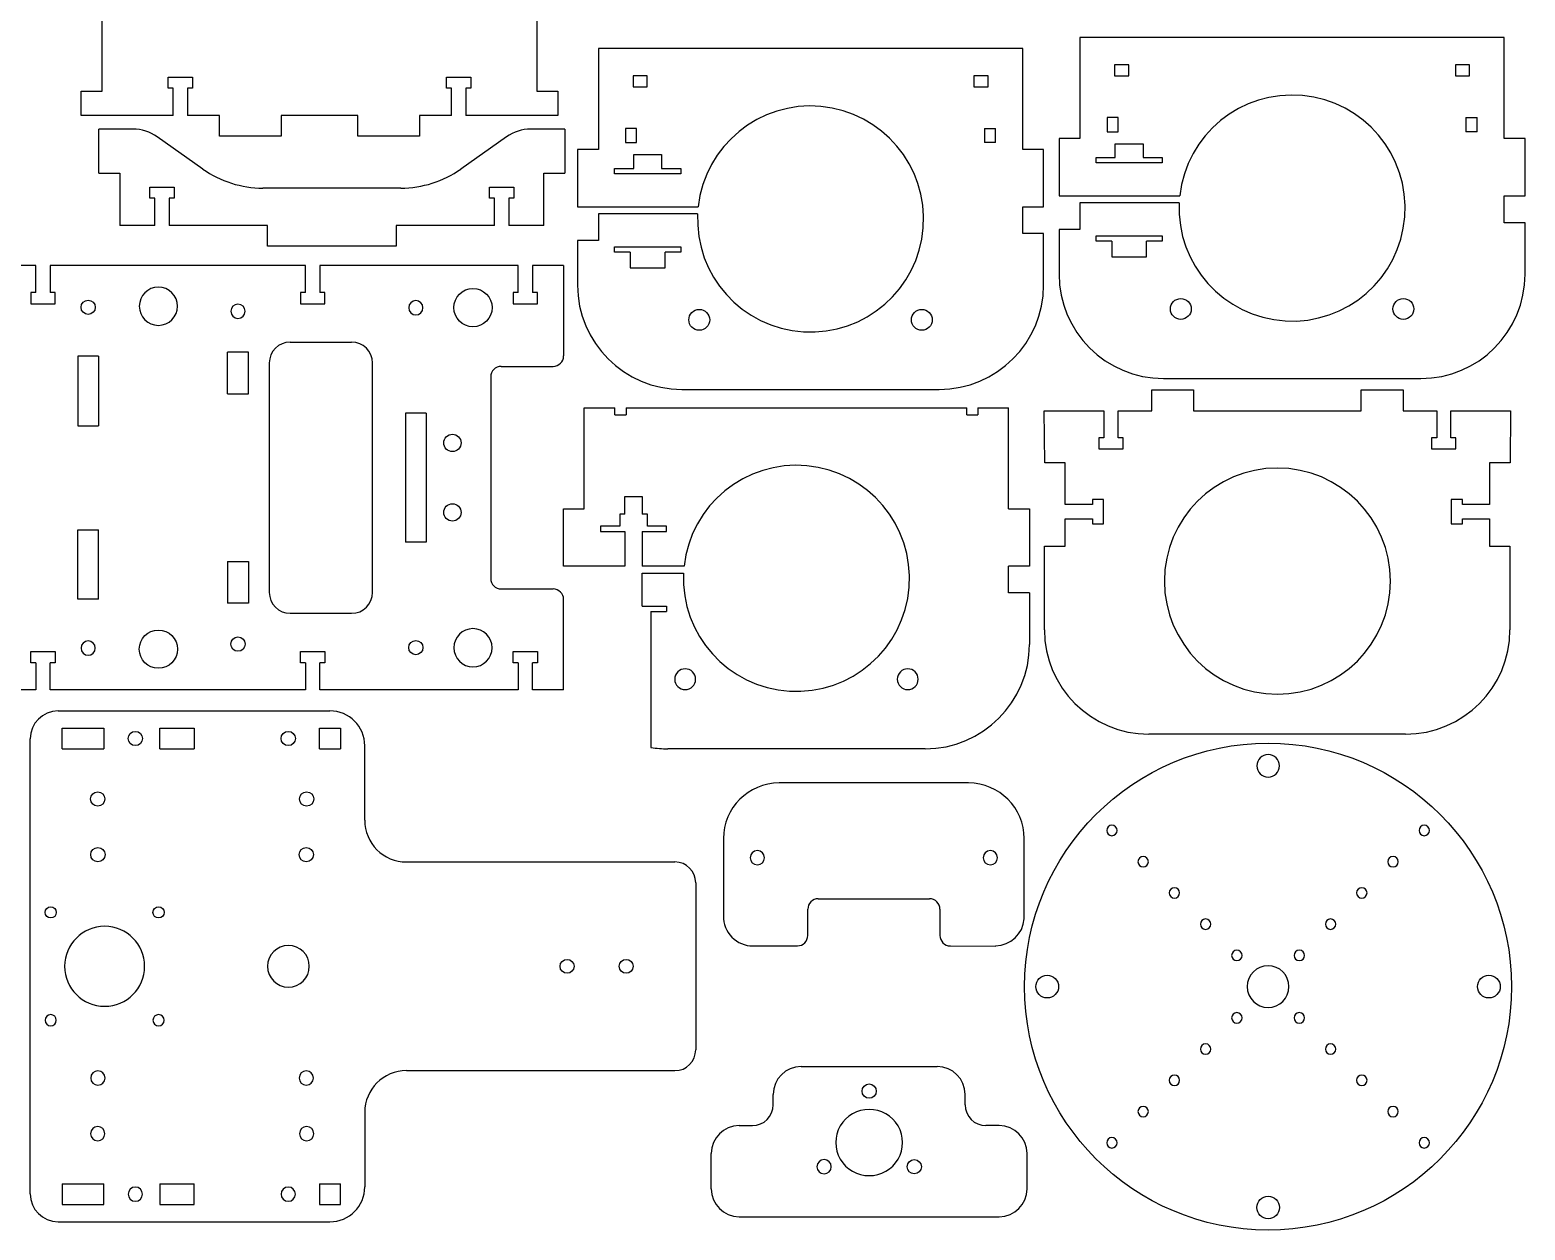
# Model space of a CAD drawing. Extents: x 367 to 1417, y -737 to 16.
# Drawn here: x 986.6 to 1416.6, y -737.4 to -392.3 of the extents above; entities that cross this region are included whole.
import ezdxf

# ---------------------------------------------------------------- set-up
doc = ezdxf.new("R2010")
doc.units = 0
doc.layers.get('0').update_dxf_attribs({"color": 253, "linetype": 'CONTINUOUS'})

msp = doc.modelspace()

# ---------------------------------------------------------------- linework, layer by layer
at = {"color": 38}
for p, q in [((1007.4, -409.86), (1007.4, -372.91)), ((1132.4, -372.91), (1132.4, -409.86)), ((1410.58, -394.52), (1288.58, -394.52)), ((1288.58, -394.52), (1288.58, -423.52)), ((1410.58, -423.52), (1410.58, -394.52)), ((1272.11, -397.66), (1150.11, -397.66)), ((1150.11, -397.66), (1150.11, -426.66)), ((1272.11, -426.66), (1272.11, -397.66)), ((1302.63, -402.32), (1298.53, -402.32)), ((1298.53, -402.32), (1298.53, -405.52)), ((1302.63, -405.52), (1302.63, -402.32)), ((1396.53, -402.32), (1396.53, -405.52)), ((1400.63, -402.32), (1396.53, -402.32)), ((1400.63, -405.52), (1400.63, -402.32)), ((1026.4, -409.06), (1026.4, -405.86)), ((1026.4, -405.86), (1033.4, -405.86)), ((1033.4, -405.86), (1033.4, -409.06)), ((1106.4, -409.06), (1106.4, -405.86)), ((1106.4, -405.86), (1113.4, -405.86)), ((1113.4, -405.86), (1113.4, -409.06)), ((1164.16, -405.46), (1160.06, -405.46)), ((1160.06, -405.46), (1160.06, -408.66)), ((1164.16, -408.66), (1164.16, -405.46)), ((1258.06, -405.46), (1258.06, -408.66)), ((1262.16, -405.46), (1258.06, -405.46)), ((1262.16, -408.66), (1262.16, -405.46)), ((1298.53, -405.52), (1302.63, -405.52)), ((1396.53, -405.52), (1400.63, -405.52)), ((1001.4, -416.86), (1001.4, -409.86)), ((1001.4, -409.86), (1007.4, -409.86)), ((1027.85, -409.06), (1026.4, -409.06)), ((1027.85, -416.86), (1027.85, -409.06)), ((1033.4, -409.06), (1031.95, -409.06)), ((1031.95, -409.06), (1031.95, -416.86)), ((1107.85, -409.06), (1106.4, -409.06)), ((1107.85, -416.86), (1107.85, -409.06)), ((1113.4, -409.06), (1111.95, -409.06)), ((1111.95, -409.06), (1111.95, -416.86)), ((1132.4, -409.86), (1138.4, -409.86)), ((1138.4, -409.86), (1138.4, -416.86)), ((1160.06, -408.66), (1164.16, -408.66)), ((1258.06, -408.66), (1262.16, -408.66)), ((1027.85, -416.86), (1001.4, -416.86)), ((1041.18, -416.86), (1031.95, -416.86)), ((1041.18, -422.86), (1041.18, -416.86)), ((1058.85, -416.86), (1058.85, -422.86)), ((1080.95, -416.86), (1058.85, -416.86)), ((1080.95, -422.86), (1080.95, -416.86)), ((1107.85, -416.86), (1098.62, -416.86)), ((1098.62, -416.86), (1098.62, -422.86)), ((1138.4, -416.86), (1111.95, -416.86)), ((1016.31, -420.83), (1006.46, -420.83)), ((1006.46, -433.5), (1006.46, -420.83)), ((1140.46, -420.83), (1130.62, -420.83)), ((1140.46, -420.83), (1140.46, -433.5)), ((1157.91, -420.61), (1157.91, -424.71)), ((1161.11, -420.61), (1157.91, -420.61)), ((1161.11, -424.71), (1161.11, -420.61)), ((1261.11, -420.61), (1261.11, -424.71)), ((1261.11, -420.61), (1264.31, -420.61)), ((1264.31, -424.71), (1264.31, -420.61)), ((1296.38, -417.47), (1296.38, -421.57)), ((1299.58, -417.47), (1296.38, -417.47)), ((1299.58, -421.57), (1299.58, -417.47)), ((1399.58, -417.47), (1399.58, -421.57)), ((1399.58, -417.47), (1402.78, -417.47)), ((1402.78, -421.57), (1402.78, -417.47)), ((1036.38, -432.29), (1023.22, -423.02)), ((1058.85, -422.86), (1041.18, -422.86)), ((1098.62, -422.86), (1080.95, -422.86)), ((1123.7, -423.02), (1110.55, -432.29)), ((1157.91, -424.71), (1161.11, -424.71)), ((1264.31, -424.71), (1261.11, -424.71)), ((1282.58, -423.52), (1282.58, -440.02)), ((1288.58, -423.52), (1282.58, -423.52)), ((1296.38, -421.57), (1299.58, -421.57)), ((1298.75, -429.02), (1298.75, -425.02)), ((1298.75, -425.02), (1306.75, -425.02)), ((1306.75, -425.02), (1306.75, -429.02)), ((1402.78, -421.57), (1399.58, -421.57)), ((1416.58, -423.52), (1410.58, -423.52)), ((1416.58, -440.02), (1416.58, -423.52)), ((1144.11, -426.66), (1144.11, -443.16)), ((1150.11, -426.66), (1144.11, -426.66)), ((1160.28, -432.16), (1160.28, -428.16)), ((1160.28, -428.16), (1168.28, -428.16)), ((1168.28, -428.16), (1168.28, -432.16)), ((1278.11, -426.66), (1272.11, -426.66)), ((1278.11, -443.16), (1278.11, -426.66)), ((1293.25, -429.02), (1298.75, -429.02)), ((1293.25, -430.52), (1293.25, -429.02)), ((1306.75, -429.02), (1312.25, -429.02)), ((1312.25, -429.02), (1312.25, -430.52)), ((1006.46, -433.5), (1012.46, -433.5)), ((1012.46, -433.5), (1012.46, -448.5)), ((1134.46, -448.5), (1134.46, -433.5)), ((1134.46, -433.5), (1140.46, -433.5)), ((1154.78, -432.16), (1160.28, -432.16)), ((1154.78, -433.66), (1154.78, -432.16)), ((1173.78, -433.66), (1154.78, -433.66)), ((1168.28, -432.16), (1173.78, -432.16)), ((1173.78, -432.16), (1173.78, -433.66)), ((1312.25, -430.52), (1293.25, -430.52)), ((1021.11, -440.7), (1021.11, -437.5)), ((1021.11, -437.5), (1028.11, -437.5)), ((1028.11, -437.5), (1028.11, -440.7)), ((1093.27, -437.77), (1053.66, -437.77)), ((1118.81, -440.7), (1118.81, -437.5)), ((1118.81, -437.5), (1125.81, -437.5)), ((1125.81, -437.5), (1125.81, -440.7)), ((1022.56, -440.7), (1021.11, -440.7)), ((1022.56, -448.5), (1022.56, -440.7)), ((1028.11, -440.7), (1026.66, -440.7)), ((1026.66, -440.7), (1026.66, -448.5)), ((1120.26, -440.7), (1118.81, -440.7)), ((1120.26, -448.5), (1120.26, -440.7)), ((1125.81, -440.7), (1124.36, -440.7)), ((1124.36, -440.7), (1124.36, -448.5)), ((1282.58, -440.02), (1317.27, -440.02)), ((1317.11, -442.02), (1288.58, -442.02)), ((1288.58, -442.02), (1288.58, -449.72)), ((1410.58, -447.72), (1410.58, -440.02)), ((1410.58, -440.02), (1416.58, -440.02)), ((1144.11, -443.16), (1178.8, -443.16)), ((1178.64, -445.16), (1150.11, -445.16)), ((1150.11, -445.16), (1150.11, -452.86)), ((1272.11, -450.86), (1272.11, -443.16)), ((1272.11, -443.16), (1278.11, -443.16)), ((1022.56, -448.5), (1012.46, -448.5)), ((1054.96, -448.5), (1026.66, -448.5)), ((1054.96, -454.5), (1054.96, -448.5)), ((1120.26, -448.5), (1091.96, -448.5)), ((1091.96, -448.5), (1091.96, -454.5)), ((1134.46, -448.5), (1124.36, -448.5)), ((1278.11, -450.86), (1272.11, -450.86)), ((1278.11, -465.66), (1278.11, -450.86)), ((1288.58, -449.72), (1282.58, -449.72)), ((1282.58, -449.72), (1282.58, -462.52)), ((1416.58, -447.72), (1410.58, -447.72)), ((1416.58, -462.52), (1416.58, -447.72)), ((1091.96, -454.5), (1054.96, -454.5)), ((1150.11, -452.86), (1144.11, -452.86)), ((1144.11, -452.86), (1144.11, -465.66)), ((1154.78, -456.16), (1154.78, -454.66)), ((1154.78, -454.66), (1173.78, -454.66)), ((1173.78, -454.66), (1173.78, -456.16)), ((1293.25, -453.02), (1293.25, -451.52)), ((1293.25, -451.52), (1312.25, -451.52)), ((1297.75, -453.02), (1293.25, -453.02)), ((1297.75, -453.02), (1297.75, -457.52)), ((1312.25, -453.02), (1307.75, -453.02)), ((1307.75, -457.52), (1307.75, -453.02)), ((1312.25, -451.52), (1312.25, -453.02)), ((988.34, -460.03), (972.39, -460.03)), ((988.34, -467.83), (988.34, -460.03)), ((1065.92, -460.03), (992.44, -460.03)), ((992.44, -460.03), (992.44, -467.83)), ((1065.92, -467.83), (1065.92, -460.03)), ((1127.04, -460.03), (1070.02, -460.03)), ((1070.02, -460.03), (1070.02, -467.83)), ((1127.04, -467.83), (1127.04, -460.03)), ((1140.09, -460.03), (1131.14, -460.03)), ((1131.14, -460.03), (1131.14, -467.83)), ((1140.09, -460.03), (1140.09, -486.03)), ((1159.28, -456.16), (1154.78, -456.16)), ((1159.28, -456.16), (1159.28, -460.66)), ((1173.78, -456.16), (1169.28, -456.16)), ((1169.28, -460.66), (1169.28, -456.16)), ((1297.75, -457.52), (1307.75, -457.52)), ((1159.28, -460.66), (1169.28, -460.66)), ((986.89, -467.83), (986.89, -471.03)), ((988.34, -467.83), (986.89, -467.83)), ((993.89, -467.83), (992.44, -467.83)), ((993.89, -471.03), (993.89, -467.83)), ((1064.47, -467.83), (1064.47, -471.03)), ((1065.92, -467.83), (1064.47, -467.83)), ((1071.47, -467.83), (1070.02, -467.83)), ((1071.47, -471.03), (1071.47, -467.83)), ((1125.59, -467.83), (1125.59, -471.03)), ((1127.04, -467.83), (1125.59, -467.83)), ((1132.59, -467.83), (1131.14, -467.83)), ((1132.59, -471.03), (1132.59, -467.83)), ((986.89, -471.03), (993.89, -471.03)), ((1064.47, -471.03), (1071.47, -471.03)), ((1125.59, -471.03), (1132.59, -471.03)), ((1043.47, -496.91), (1043.47, -484.91)), ((1049.47, -484.91), (1043.47, -484.91)), ((1049.47, -496.91), (1049.47, -484.91)), ((1061.47, -482.03), (1079.14, -482.03)), ((1000.39, -486.08), (1000.39, -506.08)), ((1006.39, -486.08), (1000.39, -486.08)), ((1006.39, -486.08), (1006.39, -506.08)), ((1055.47, -488.03), (1055.47, -554.03)), ((1085.14, -554.03), (1085.14, -488.03)), ((1122.14, -489.03), (1137.09, -489.03)), ((1119.14, -492.03), (1119.14, -550.03)), ((1312.58, -492.52), (1386.58, -492.52)), ((1043.47, -496.91), (1049.47, -496.91)), ((1174.11, -495.66), (1248.11, -495.66)), ((1309.24, -495.77), (1321.24, -495.77)), ((1309.24, -501.77), (1309.24, -495.77)), ((1321.24, -495.77), (1321.24, -501.77)), ((1369.48, -495.77), (1381.48, -495.77)), ((1369.48, -501.77), (1369.48, -495.77)), ((1381.48, -495.77), (1381.48, -501.77)), ((1094.62, -502.53), (1094.62, -539.53)), ((1100.62, -502.53), (1094.62, -502.53)), ((1100.62, -502.53), (1100.62, -539.53)), ((1146.06, -500.98), (1154.86, -500.98)), ((1146.06, -529.98), (1146.06, -500.98)), ((1154.86, -502.98), (1154.86, -500.98)), ((1154.86, -502.98), (1158.06, -502.98)), ((1158.06, -500.98), (1256.06, -500.98)), ((1158.06, -500.98), (1158.06, -502.98)), ((1256.06, -502.98), (1256.06, -500.98)), ((1256.06, -502.98), (1259.26, -502.98)), ((1259.26, -500.98), (1268.06, -500.98)), ((1259.26, -500.98), (1259.26, -502.98)), ((1268.06, -529.98), (1268.06, -500.98)), ((1278.44, -516.77), (1278.29, -501.77)), ((1278.29, -501.77), (1295.46, -501.77)), ((1295.46, -501.77), (1295.46, -509.57)), ((1299.56, -501.77), (1309.24, -501.77)), ((1299.56, -509.57), (1299.56, -501.77)), ((1321.24, -501.77), (1369.48, -501.77)), ((1381.48, -501.77), (1391.16, -501.77)), ((1391.16, -501.77), (1391.16, -509.57)), ((1395.26, -501.77), (1412.43, -501.77)), ((1395.26, -509.57), (1395.26, -501.77)), ((1412.43, -501.77), (1412.28, -516.77)), ((1000.39, -506.08), (1006.39, -506.08)), ((1295.46, -509.57), (1294.01, -509.57)), ((1294.01, -509.57), (1294.01, -512.77)), ((1301.01, -509.57), (1299.56, -509.57)), ((1301.01, -512.77), (1301.01, -509.57)), ((1389.71, -509.57), (1389.71, -512.77)), ((1391.16, -509.57), (1389.71, -509.57)), ((1396.71, -509.57), (1395.26, -509.57)), ((1396.71, -512.77), (1396.71, -509.57)), ((1294.01, -512.77), (1301.01, -512.77)), ((1389.71, -512.77), (1396.71, -512.77)), ((1284.36, -516.77), (1278.44, -516.77)), ((1284.36, -528.72), (1284.36, -516.77)), ((1406.36, -516.77), (1406.36, -528.72)), ((1412.28, -516.77), (1406.36, -516.77)), ((1157.73, -531.48), (1157.73, -526.45)), ((1157.73, -526.45), (1162.73, -526.45)), ((1162.73, -526.45), (1162.73, -531.48)), ((1292.16, -528.72), (1284.36, -528.72)), ((1292.16, -527.27), (1292.16, -528.72)), ((1295.36, -527.27), (1292.16, -527.27)), ((1295.36, -534.27), (1295.36, -527.27)), ((1395.36, -527.27), (1395.36, -534.27)), ((1398.56, -527.27), (1395.36, -527.27)), ((1398.56, -528.72), (1398.56, -527.27)), ((1406.36, -528.72), (1398.56, -528.72)), ((1140.06, -529.98), (1146.06, -529.98)), ((1140.06, -546.48), (1140.06, -529.98)), ((1156.23, -531.48), (1156.23, -534.98)), ((1157.73, -531.48), (1156.23, -531.48)), ((1164.23, -531.48), (1162.73, -531.48)), ((1164.23, -534.98), (1164.23, -531.48)), ((1268.06, -529.98), (1274.06, -529.98)), ((1274.06, -529.98), (1274.06, -546.48)), ((1284.36, -532.82), (1292.16, -532.82)), ((1284.36, -540.77), (1284.36, -532.82)), ((1292.16, -532.82), (1292.16, -534.27)), ((1398.56, -532.82), (1406.36, -532.82)), ((1398.56, -534.27), (1398.56, -532.82)), ((1406.36, -532.82), (1406.36, -540.77)), ((1000.39, -555.98), (1000.39, -535.98)), ((1000.39, -535.98), (1006.39, -535.98)), ((1006.39, -555.98), (1006.39, -535.98)), ((1150.73, -534.98), (1150.73, -536.48)), ((1156.23, -534.98), (1150.73, -534.98)), ((1150.73, -536.48), (1157.73, -536.48)), ((1157.73, -536.48), (1157.73, -546.48)), ((1162.73, -536.48), (1169.73, -536.48)), ((1162.73, -536.48), (1162.73, -546.48)), ((1169.73, -534.98), (1164.23, -534.98)), ((1169.73, -536.48), (1169.73, -534.98)), ((1292.16, -534.27), (1295.36, -534.27)), ((1395.36, -534.27), (1398.56, -534.27)), ((1100.62, -539.53), (1094.62, -539.53)), ((1278.36, -564.77), (1278.36, -540.77)), ((1278.36, -540.77), (1284.36, -540.77)), ((1406.36, -540.77), (1412.23, -540.77)), ((1412.23, -540.77), (1412.23, -564.77)), ((1043.47, -545.15), (1043.47, -557.15)), ((1043.47, -545.15), (1049.47, -545.15)), ((1049.47, -545.15), (1049.47, -557.15)), ((1157.73, -546.48), (1140.06, -546.48)), ((1174.75, -546.48), (1162.73, -546.48)), ((1162.73, -548.48), (1174.59, -548.48)), ((1162.73, -557.98), (1162.73, -548.48)), ((1268.06, -554.18), (1268.06, -546.48)), ((1274.06, -546.48), (1268.06, -546.48)), ((1122.14, -553.03), (1137.09, -553.03)), ((1274.06, -554.18), (1268.06, -554.18)), ((1274.06, -554.18), (1274.06, -568.98)), ((1006.39, -555.98), (1000.39, -555.98)), ((1049.47, -557.15), (1043.47, -557.15)), ((1140.09, -582.03), (1140.09, -556.03)), ((1162.73, -557.98), (1169.73, -557.98)), ((1169.73, -557.98), (1169.73, -559.48)), ((1061.47, -560.03), (1079.14, -560.03)), ((1165.23, -559.48), (1169.73, -559.48)), ((1165.23, -559.48), (1165.23, -598.59)), ((986.89, -571.03), (993.89, -571.03)), ((986.89, -574.23), (986.89, -571.03)), ((993.89, -571.03), (993.89, -574.23)), ((1064.47, -574.23), (1064.47, -571.03)), ((1064.47, -571.03), (1071.47, -571.03)), ((1071.47, -571.03), (1071.47, -574.23)), ((1125.59, -574.23), (1125.59, -571.03)), ((1125.59, -571.03), (1132.59, -571.03)), ((1132.59, -571.03), (1132.59, -574.23)), ((988.34, -574.23), (986.89, -574.23)), ((988.34, -574.23), (988.34, -582.03)), ((993.89, -574.23), (992.44, -574.23)), ((992.44, -582.03), (992.44, -574.23)), ((1065.92, -574.23), (1064.47, -574.23)), ((1065.92, -574.23), (1065.92, -582.03)), ((1071.47, -574.23), (1070.02, -574.23)), ((1070.02, -582.03), (1070.02, -574.23)), ((1127.04, -574.23), (1125.59, -574.23)), ((1127.04, -574.23), (1127.04, -582.03)), ((1132.59, -574.23), (1131.14, -574.23)), ((1131.14, -582.03), (1131.14, -574.23)), ((988.34, -582.03), (972.39, -582.03)), ((1065.92, -582.03), (992.44, -582.03)), ((1127.04, -582.03), (1070.02, -582.03)), ((1140.09, -582.03), (1131.14, -582.03)), ((994.72, -588.09), (1072.92, -588.09)), ((995.95, -599.02), (995.95, -593.02)), ((995.95, -593.02), (1007.94, -593.02)), ((1007.94, -593.02), (1007.94, -599.02)), ((1024, -599.02), (1024, -593.02)), ((1024, -593.02), (1033.87, -593.02)), ((1033.87, -593.02), (1033.87, -599.02)), ((1069.93, -599.02), (1069.93, -593.02)), ((1069.93, -593.02), (1075.93, -593.02)), ((1075.93, -593.02), (1075.93, -599.02)), ((986.72, -726.96), (986.72, -596.09)), ((1382.23, -594.77), (1308.36, -594.77)), ((995.95, -599.02), (1007.94, -599.02)), ((1024, -599.02), (1033.87, -599.02)), ((1069.93, -599.02), (1075.93, -599.02)), ((1082.92, -619.52), (1082.92, -598.09)), ((1244.06, -598.98), (1170.06, -598.98)), ((1256.56, -608.81), (1202.08, -608.81)), ((1186.08, -624.81), (1186.08, -647.88)), ((1272.56, -647.88), (1272.56, -624.81)), ((1094.92, -631.52), (1172.1, -631.52)), ((1178.1, -637.52), (1178.1, -685.52)), ((1213.32, -642.1), (1245.32, -642.1)), ((1210.32, -652.63), (1210.32, -645.1)), ((1248.32, -645.1), (1248.32, -652.27)), ((1248.32, -652.27), (1248.32, -652.66)), ((1195.37, -655.62), (1207.32, -655.63)), ((1251.32, -655.66), (1264.43, -655.68)), ((1264.43, -655.68), (1264.34, -655.66)), ((1094.92, -691.52), (1172.1, -691.52)), ((1208.38, -690.33), (1247.56, -690.33)), ((1200.38, -701.32), (1200.38, -698.33)), ((1255.56, -701.32), (1255.56, -698.33)), ((1082.92, -703.52), (1082.92, -724.96)), ((1190.57, -707.32), (1194.38, -707.32)), ((1265.37, -707.32), (1261.56, -707.32)), ((1182.57, -725.52), (1182.57, -715.32)), ((1273.37, -725.52), (1273.37, -715.32)), ((995.95, -724.02), (995.95, -730.02)), ((995.95, -724.02), (1007.94, -724.02)), ((1007.94, -730.02), (1007.94, -724.02)), ((1024, -724.02), (1024, -730.02)), ((1024, -724.02), (1033.87, -724.02)), ((1033.87, -730.02), (1033.87, -724.02)), ((1069.93, -724.02), (1069.93, -730.02)), ((1069.93, -724.02), (1075.93, -724.02)), ((1075.93, -730.02), (1075.93, -724.02)), ((995.95, -730.02), (1007.94, -730.02)), ((1024, -730.02), (1033.87, -730.02)), ((1069.93, -730.02), (1075.93, -730.02)), ((994.72, -734.96), (1072.92, -734.96)), ((1190.57, -733.52), (1265.37, -733.52))]:
    msp.add_line(p, q, dxfattribs=at)
at = {"color": 38, "extrusion": (-4.16118e-16, -3.55103e-16, -1)}
for centre, radius in [((-1023.59, -471.73), 5.5), ((-1046.47, -473.18), 2.05), ((-1097.62, -472.18), 2.05), ((-1114.04, -569.93), 5.5), ((-1003.39, -570.03), 2.05)]:
    msp.add_circle(centre, radius, dxfattribs=at)
at = {"color": 38}
for centre, radius in [((1114.04, -472.13), 5.5), ((1003.39, -472.03), 2.05), ((1179.11, -475.66), 3), ((1243.11, -475.66), 3), ((1317.58, -472.52), 3), ((1381.58, -472.52), 3), ((1108.14, -511.03), 2.5), ((1108.14, -531.03), 2.5), ((1023.59, -570.33), 5.5), ((1046.47, -568.88), 2.05), ((1097.62, -569.88), 2.05), ((1016.95, -596.02), 2.05), ((1060.92, -596.02), 2.05), ((1342.68, -667.36), 70), ((1006.14, -613.41), 2.05), ((1066.21, -613.41), 2.05), ((1006.19, -629.41), 2.05), ((1066.11, -629.41), 2.05), ((992.63, -646.02), 1.6), ((1023.63, -646.02), 1.6), ((1141.1, -661.52), 2), ((1158.1, -661.52), 2), ((1279.18, -667.36), 3.25), ((1406.18, -667.36), 3.25), ((1227.97, -697.4), 2.05), ((1240.93, -719.14), 2.05), ((1342.68, -730.86), 3.25)]:
    msp.add_circle(centre, radius, dxfattribs=at)
at = {"color": 38, "extrusion": (-4.16118e-16, -4.16334e-16, -1)}
for centre in [(-1175.06, -578.98), (-1239.06, -578.98)]:
    msp.add_circle(centre, 3, dxfattribs=at)
at = {"color": 38, "extrusion": (-4.16118e-16, 3.54212e-15, -1)}
for centre, radius in [((-1342.68, -603.86), 3.25), ((-1297.78, -622.46), 1.5), ((-1387.58, -622.46), 1.5), ((-1306.76, -631.44), 1.5), ((-1378.6, -631.44), 1.5), ((-1315.74, -640.42), 1.5), ((-1369.62, -640.42), 1.5), ((-1324.72, -649.4), 1.5), ((-1360.64, -649.4), 1.5), ((-1333.7, -658.38), 1.5), ((-1351.66, -658.38), 1.5), ((-1342.68, -667.36), 6), ((-1333.7, -676.34), 1.5), ((-1351.66, -676.34), 1.5), ((-1324.72, -685.32), 1.5), ((-1360.64, -685.32), 1.5), ((-1315.74, -694.3), 1.5), ((-1369.62, -694.3), 1.5), ((-1306.76, -703.28), 1.5), ((-1378.6, -703.28), 1.5), ((-1297.78, -712.26), 1.5), ((-1387.58, -712.26), 1.5)]:
    msp.add_circle(centre, radius, dxfattribs=at)
at = {"color": 38, "extrusion": (-3.05095e-16, -4.16334e-16, -1)}
for centre in [(-1195.82, -630.3), (-1262.82, -630.3)]:
    msp.add_circle(centre, 2.05, dxfattribs=at)
at = {"color": 38, "extrusion": (-9.7975e-15, -6.38378e-15, -1)}
for centre, radius in [((-1008.13, -661.52), 11.5), ((-1060.98, -661.52), 6), ((-992.63, -677.02), 1.6), ((-1023.63, -677.02), 1.6), ((-1006.19, -693.64), 2.05), ((-1066.11, -693.64), 2.05), ((-1006.14, -709.64), 2.05), ((-1066.21, -709.64), 2.05), ((-1016.95, -727.02), 2.05), ((-1060.92, -727.02), 2.05)]:
    msp.add_circle(centre, radius, dxfattribs=at)
at = {"color": 38, "extrusion": (-5.2714e-16, -4.16334e-16, -1)}
msp.add_circle((-1215.01, -719.14), 2.05, dxfattribs=at)
at = {"color": 38}
for centre, radius, start, end in [((1349.58, -443.52), 32.5, 177.3546, 173.8177), ((1211.11, -446.66), 32.5, 177.3546, 173.8177), ((1016.31, -432.83), 12, 54.8234, 90), ((1130.62, -432.83), 12, 90, 125.1766), ((1053.66, -407.77), 30, 234.8234, 270), ((1093.27, -407.77), 30, 270, 305.1766), ((1312.58, -462.52), 30, 180, 270), ((1386.58, -462.52), 30, 270, 360), ((1174.11, -465.66), 30, 180, 270), ((1248.11, -465.66), 30, 270, 360), ((1061.47, -488.03), 6, 90, 180), ((1079.14, -488.03), 6, 360, 90), ((1122.14, -492.03), 3, 90, 180), ((1137.09, -486.03), 3, 270, 0), ((1207.06, -549.98), 32.5, 177.3546, 173.8177), ((1345.36, -550.77), 32.5, 90.0002, 269.9998), ((1345.36, -550.77), 32.5, 270.0002, 89.9998), ((1122.14, -550.03), 3, 180, 270), ((1061.47, -554.03), 6, 180, 270), ((1079.14, -554.03), 6, 270, 0), ((1137.09, -556.03), 3, 360, 90), ((1308.36, -564.77), 30, 180, 270), ((1382.23, -564.77), 30, 270, 360), ((1244.06, -568.98), 30, 270, 360), ((994.72, -596.09), 8, 90, 180), ((1072.92, -598.09), 10, 360, 90), ((1170.06, -568.98), 30, 260.7262, 270), ((1202.08, -624.81), 16, 90, 180), ((1256.56, -624.81), 16, 0, 90), ((1094.92, -619.52), 12, 180, 270), ((1172.1, -637.52), 6, 360, 90), ((1213.32, -645.1), 3, 90, 180), ((1245.32, -645.1), 3, 360, 90), ((1194.55, -647.16), 8.5, 184.8611, 275.4804), ((1264.09, -647.16), 8.5, 271.6336, 355.1389), ((1207.32, -652.63), 3, 269.954, 0), ((1251.32, -652.66), 3, 179.954, 269.954), ((1172.1, -685.52), 6, 270, 360), ((1094.92, -703.52), 12, 90, 180), ((1208.38, -698.33), 8, 90, 180), ((1247.56, -698.33), 8, 0, 90), ((1194.38, -701.32), 6, 270, 0), ((1227.86, -712.2), 9.5, 89.3545, 270.6455), ((1228.08, -712.2), 9.5, 269.3545, 90.6455), ((1261.56, -701.32), 6, 180, 270), ((1190.57, -715.32), 8, 90, 180), ((1265.37, -715.32), 8, 0, 90), ((1072.92, -724.96), 10, 270, 0), ((1190.57, -725.52), 8, 180, 270), ((1265.37, -725.52), 8, 270, 0), ((994.72, -726.96), 8, 180, 270)]:
    msp.add_arc(centre, radius, start, end, dxfattribs=at)

doc.saveas('drawing.dxf')
